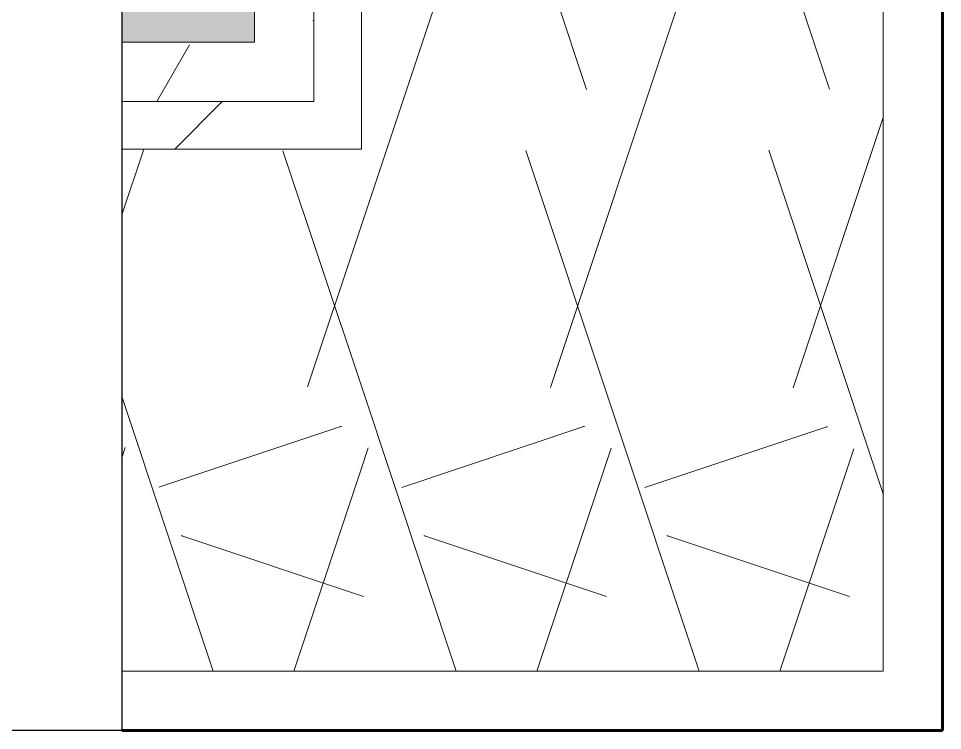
# Model space of a CAD drawing. Header units: inches. Extents: x -4169 to -1846, y 9706 to 12377.
# Drawn here: x -2742.29 to -2732.55, y 10355.41 to 10362.91 of the extents above; entities that cross this region are included whole.
import ezdxf

# ---------------------------------------------------------------- set-up
doc = ezdxf.new("R2010")
doc.units = ezdxf.units.IN
doc.header["$MEASUREMENT"] = 0
for name, color, linetype, lineweight in [('A-DOOR', 31, 'Continuous', 18), ('A-DOOR-FRAM', 31, 'Continuous', 30), ('A-WALL', 113, 'Continuous', 18), ('A-WALL-PATT-4', 111, 'Continuous', 9), ('I-WALL', 2, 'Continuous', 18), ('I-WALL-2', 2, 'Continuous', 5), ('I-WALL-3', 2, 'Continuous', 60)]:
    doc.layers.add(name, color=color, linetype=linetype, lineweight=lineweight)
pattern_1 = [(161.57, (0.32, 0.32), (-2.560496185, -0.000537386), [0, -18.214, 2.022, 0]), (18.43, (-0.32, 0.32), (-2.560496185, 0.000537386), [0, -18.214, 2.022, 0]), (108.43, (0.32, 0.32), (1.27922091, -6.400876726), [6.07, -14.166]), (71.57, (-0.32, 0.32), (1.27922091, 6.400876726), [6.07, -14.166])]
pattern_2 = [(45, (0, 0), (-6.335677, 6.335677), []), (45, (0, 9.6), (-6.335677, 6.335677), [])]
pattern_3 = [(0, (0, 0), (20.48, 5.12), [0.845, -14.515, 0.845, -14.515, -81.92]), (0, (0, 0), (20.48, 5.12), [-30.72, 0.845, -29.875, 0.845, -14.515, -35.84]), (0, (0, 0), (20.48, 5.12), [-76.8, 0.845, -9.395, 0.845, -24.755]), (120, (7.68, 2.56), (-14.67405, 15.1762003), [0.845, -14.515, 0.845, -14.515, -81.92]), (120, (7.68, 2.56), (-14.67405, 15.1762003), [-30.72, 0.845, -29.875, 0.845, -14.515, -35.84]), (120, (7.68, 2.56), (-14.67405, 15.1762003), [-76.8, 0.845, -9.395, 0.845, -24.755]), (240, (10.24, 12.8), (-5.80595, -20.2962003), [0.845, -14.515, 0.845, -14.515, -81.92]), (240, (10.24, 12.8), (-5.80595, -20.2962003), [-30.72, 0.845, -29.875, 0.845, -14.515, -35.84]), (240, (10.24, 12.8), (-5.80595, -20.2962003), [-76.8, 0.845, -9.395, 0.845, -24.755])]

# ---------------------------------------------------------------- blocks, each defined once
blk = doc.blocks.new('HOLLOW METAL - UNIT DOOR-2160819-ENLARGED RCP - 1ST FLOOR PLAN')
at = {"layer": 'A-DOOR-FRAM'}
for p, q in [((20, 3.875), (20, -4.125)), ((20, -4.125), (18, -4.125))]:
    blk.add_line(p, q, dxfattribs=at)

msp = doc.modelspace()

# ---------------------------------------------------------------- hatches: boundary and pattern name
at = {"layer": 'A-WALL-PATT-4'}
h = msp.add_hatch(dxfattribs=at)
h.set_pattern_fill('FP_1', color=256, style=0, pattern_type=2)
h.set_pattern_definition(pattern_3)
h.paths.add_polyline_path([(-2739.1737, 10362.0394), (-2739.1737, 10380.6644), (-2739.7987, 10380.6644), (-2739.7987, 10362.0394)], flags=0)
h = msp.add_hatch(dxfattribs=at)
h.set_pattern_fill('FP_26', color=256, style=0, pattern_type=2)
h.set_pattern_definition(pattern_2)
h.paths.add_polyline_path([(-2738.6737, 10361.5394), (-2738.6737, 10380.0394), (-2739.1737, 10380.0394), (-2739.1737, 10361.5394)], flags=0)
h = msp.add_hatch(dxfattribs=at)
h.set_pattern_fill('FP_2', color=256, style=0, pattern_type=2)
h.set_pattern_definition(pattern_1)
h.paths.add_polyline_path([(-2738.6737, 10356.0394), (-2733.1737, 10356.0394), (-2733.1737, 10379.5394), (-2738.6737, 10379.5394), (-2738.6737, 10361.5394)], flags=0)
h = msp.add_hatch(dxfattribs=at)
h.set_pattern_fill('FP_1', color=256, style=0, pattern_type=2)
h.set_pattern_definition(pattern_3)
h.paths.add_polyline_path([(-2781.1987, 10362.0394), (-2781.1987, 10362.6644), (-2798.0237, 10362.6644), (-2798.0237, 10362.0394), (-2788.8646, 10362.0394)], flags=0)
h.paths.add_polyline_path([(-2740.2987, 10362.0394), (-2739.7987, 10362.0394), (-2739.7987, 10362.6644), (-2741.1987, 10362.6644), (-2741.1987, 10362.0394), (-2740.8802, 10362.0394)], flags=0)
h = msp.add_hatch(dxfattribs=at)
h.set_pattern_fill('FP_26', color=256, style=0, pattern_type=2)
h.set_pattern_definition(pattern_2)
h.paths.add_polyline_path([(-2798.6487, 10361.5394), (-2781.1987, 10361.5394), (-2781.1987, 10362.0394), (-2798.6487, 10362.0394)], flags=0)
h.paths.add_polyline_path([(-2740.8802, 10361.5394), (-2739.1737, 10361.5394), (-2739.1737, 10362.0394), (-2741.1987, 10362.0394), (-2741.1987, 10361.5394)], flags=0)
h = msp.add_hatch(dxfattribs=at)
h.set_pattern_fill('FP_2', color=256, style=0, pattern_type=2)
h.set_pattern_definition(pattern_1)
h.paths.add_polyline_path([(-2781.1987, 10356.0394), (-2781.1987, 10361.5394), (-2799.1487, 10361.5394), (-2799.1487, 10356.0394), (-2788.8646, 10356.0394)], flags=0)
h.paths.add_polyline_path([(-2740.2987, 10356.0394), (-2738.6737, 10356.0394), (-2738.6737, 10361.5394), (-2741.1987, 10361.5394), (-2741.1987, 10356.0394)], flags=0)
at = {"layer": 'I-WALL'}
msp.add_hatch(color=256, dxfattribs=at).paths.add_polyline_path([(-2739.7987, 10362.6644), (-2739.7987, 10381.1644), (-2740.2987, 10381.1644), (-2740.2987, 10362.6644)], flags=0)
at = {"layer": 'I-WALL-2'}
h = msp.add_hatch(color=256, dxfattribs=at)
h.paths.add_polyline_path([(-2788.8646, 10362.6644), (-2781.1987, 10362.6644), (-2781.1987, 10363.1644), (-2797.5237, 10363.1644), (-2797.5095, 10362.6644)], flags=0)
h.paths.add_polyline_path([(-2740.2987, 10362.6644), (-2740.2987, 10363.1644), (-2741.1987, 10363.1644), (-2741.1987, 10362.6644), (-2740.8802, 10362.6644)], flags=0)

# ---------------------------------------------------------------- linework, layer by layer
at = {"layer": 'A-WALL'}
for p, q in [((-2739.7987, 10381.1644), (-2739.7987, 10362.6644)), ((-2739.1737, 10380.0394), (-2739.1737, 10362.0394)), ((-2738.6737, 10379.5394), (-2738.6737, 10361.5394)), ((-2733.1737, 10374.0394), (-2733.1737, 10356.0394)), ((-2741.1987, 10362.6644), (-2739.7987, 10362.6644)), ((-2741.1987, 10362.0394), (-2739.1737, 10362.0394)), ((-2741.1987, 10361.5394), (-2738.6737, 10361.5394)), ((-2741.1987, 10356.0394), (-2733.1737, 10356.0394))]:
    msp.add_line(p, q, dxfattribs=at)
at = {"layer": 'I-WALL-3'}
for p, q in [((-2732.5487, 10373.4144), (-2732.5487, 10355.4144)), ((-2732.5487, 10355.4144), (-2741.1987, 10355.4144))]:
    msp.add_line(p, q, dxfattribs=at)

# ---------------------------------------------------------------- block references
at = {"layer": 'A-DOOR'}
msp.add_blockref('HOLLOW METAL - UNIT DOOR-2160819-ENLARGED RCP - 1ST FLOOR PLAN', (-2761.1987, 10359.5394), dxfattribs=at)

doc.saveas('drawing.dxf')
